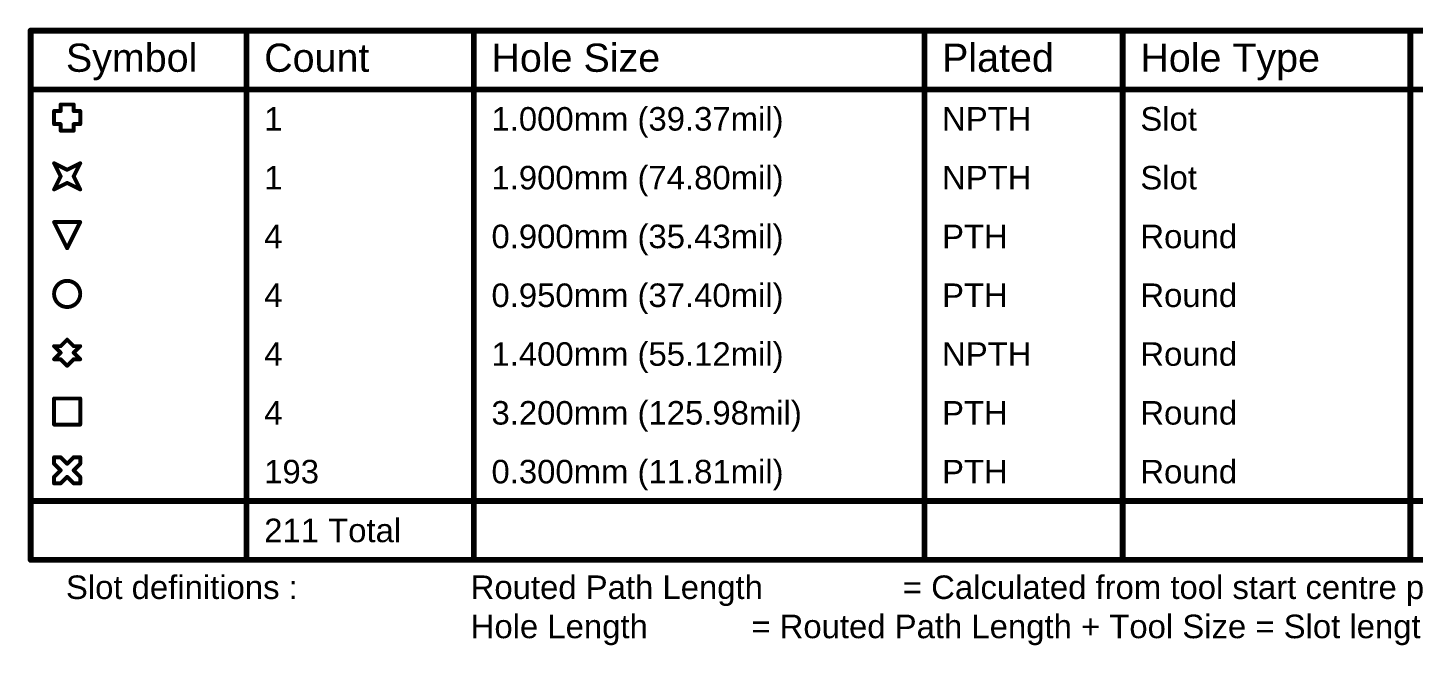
# Model space of a CAD drawing. Header units: inches. Extents: x -6 to 328, y -6 to 90.
# Drawn here: x -5.9 to 83.9, y 49.6 to 89.6 of the extents above; entities that cross this region are included whole.
import ezdxf

# ---------------------------------------------------------------- set-up
doc = ezdxf.new("R2010")
doc.units = ezdxf.units.IN
doc.layers.add('Drill Drawing', color=1, linetype='Continuous')
doc.styles.add('Arial', font='', dxfattribs={"height": 0.2})
doc.styles.get('Arial').set_extended_font_data('Arial')

msp = doc.modelspace()

# ---------------------------------------------------------------- linework, layer by layer
at = {"layer": 'Drill Drawing'}
for points in [[(-5.708, 89.408, 0.381, 0.381, 0), (327.497, 89.408, 0.381, 0.381, 0)], [(-5.708, 55.118, 0.381, 0.381, 0), (-5.708, 89.408, 0.381, 0.381, 0)], [(8.284, 55.118, 0.381, 0.381, 0), (8.284, 89.408, 0.381, 0.381, 0)], [(23.012, 55.118, 0.381, 0.381, 0), (23.012, 89.408, 0.381, 0.381, 0)], [(52.214, 55.118, 0.381, 0.381, 0), (52.214, 89.408, 0.381, 0.381, 0)], [(65.063, 55.118, 0.381, 0.381, 0), (65.063, 89.408, 0.381, 0.381, 0)], [(83.702, 55.118, 0.381, 0.381, 0), (83.702, 89.408, 0.381, 0.381, 0)], [(-5.708, 85.598, 0.381, 0.381, 0), (327.497, 85.598, 0.381, 0.381, 0)], [(-3.766, 84.201, 0.254, 0.254, 0), (-3.766, 84.624, 0.254, 0.254, 0)], [(-3.766, 84.624, 0.254, 0.254, 0), (-2.919, 84.624, 0.254, 0.254, 0)], [(-2.919, 84.201, 0.254, 0.254, 0), (-2.919, 84.624, 0.254, 0.254, 0)], [(-4.189, 83.354, 0.254, 0.254, 0), (-4.189, 84.201, 0.254, 0.254, 0)], [(-4.189, 84.201, 0.254, 0.254, 0), (-3.766, 84.201, 0.254, 0.254, 0)], [(-2.919, 84.201, 0.254, 0.254, 0), (-2.496, 84.201, 0.254, 0.254, 0)], [(-2.496, 83.354, 0.254, 0.254, 0), (-2.496, 84.201, 0.254, 0.254, 0)], [(-4.189, 83.354, 0.254, 0.254, 0), (-3.766, 83.354, 0.254, 0.254, 0)], [(-3.766, 82.931, 0.254, 0.254, 0), (-3.766, 83.354, 0.254, 0.254, 0)], [(-3.766, 82.931, 0.254, 0.254, 0), (-2.919, 82.931, 0.254, 0.254, 0)], [(-2.919, 83.354, 0.254, 0.254, 0), (-2.496, 83.354, 0.254, 0.254, 0)], [(-2.919, 82.931, 0.254, 0.254, 0), (-2.919, 83.354, 0.254, 0.254, 0)], [(-4.189, 80.814, 0.254, 0.254, 0), (-3.343, 80.391, 0.254, 0.254, 0)], [(-4.189, 80.814, 0.254, 0.254, 0), (-3.766, 79.968, 0.254, 0.254, 0)], [(-3.343, 80.391, 0.254, 0.254, 0), (-2.496, 80.814, 0.254, 0.254, 0)], [(-2.919, 79.968, 0.254, 0.254, 0), (-2.496, 80.814, 0.254, 0.254, 0)], [(-4.189, 79.121, 0.254, 0.254, 0), (-3.766, 79.968, 0.254, 0.254, 0)], [(-2.919, 79.968, 0.254, 0.254, 0), (-2.496, 79.121, 0.254, 0.254, 0)], [(-4.189, 79.121, 0.254, 0.254, 0), (-3.343, 79.544, 0.254, 0.254, 0)], [(-3.343, 79.544, 0.254, 0.254, 0), (-2.496, 79.121, 0.254, 0.254, 0)], [(-4.189, 77.004, 0.254, 0.254, 0), (-2.496, 77.004, 0.254, 0.254, 0)], [(-4.189, 77.004, 0.254, 0.254, 0), (-3.343, 75.311, 0.254, 0.254, 0)], [(-3.343, 75.311, 0.254, 0.254, 0), (-2.496, 77.004, 0.254, 0.254, 0)], [(-3.766, 68.961, 0.254, 0.254, 0), (-3.343, 69.384, 0.254, 0.254, 0)], [(-3.343, 69.384, 0.254, 0.254, 0), (-2.919, 68.961, 0.254, 0.254, 0)], [(-4.189, 68.961, 0.254, 0.254, 0), (-3.766, 68.538, 0.254, 0.254, 0)], [(-4.189, 68.961, 0.254, 0.254, 0), (-3.766, 68.961, 0.254, 0.254, 0)], [(-4.189, 68.114, 0.254, 0.254, 0), (-3.766, 68.538, 0.254, 0.254, 0)], [(-2.919, 68.961, 0.254, 0.254, 0), (-2.496, 68.961, 0.254, 0.254, 0)], [(-2.919, 68.538, 0.254, 0.254, 0), (-2.496, 68.961, 0.254, 0.254, 0)], [(-2.919, 68.538, 0.254, 0.254, 0), (-2.496, 68.114, 0.254, 0.254, 0)], [(-4.189, 68.114, 0.254, 0.254, 0), (-3.766, 68.114, 0.254, 0.254, 0)], [(-3.766, 68.114, 0.254, 0.254, 0), (-3.343, 67.691, 0.254, 0.254, 0)], [(-3.343, 67.691, 0.254, 0.254, 0), (-2.919, 68.114, 0.254, 0.254, 0)], [(-2.919, 68.114, 0.254, 0.254, 0), (-2.496, 68.114, 0.254, 0.254, 0)], [(-4.189, 65.574, 0.254, 0.254, 0), (-2.496, 65.574, 0.254, 0.254, 0)], [(-4.189, 63.881, 0.254, 0.254, 0), (-4.189, 65.574, 0.254, 0.254, 0)], [(-2.496, 63.881, 0.254, 0.254, 0), (-2.496, 65.574, 0.254, 0.254, 0)], [(-4.189, 63.881, 0.254, 0.254, 0), (-2.496, 63.881, 0.254, 0.254, 0)], [(-4.189, 61.341, 0.254, 0.254, 0), (-4.189, 61.764, 0.254, 0.254, 0)], [(-4.189, 61.764, 0.254, 0.254, 0), (-3.766, 61.764, 0.254, 0.254, 0)], [(-4.189, 61.341, 0.254, 0.254, 0), (-3.766, 60.918, 0.254, 0.254, 0)], [(-3.766, 61.764, 0.254, 0.254, 0), (-3.343, 61.341, 0.254, 0.254, 0)], [(-3.343, 61.341, 0.254, 0.254, 0), (-2.919, 61.764, 0.254, 0.254, 0)], [(-2.919, 61.764, 0.254, 0.254, 0), (-2.496, 61.764, 0.254, 0.254, 0)], [(-2.919, 60.918, 0.254, 0.254, 0), (-2.496, 61.341, 0.254, 0.254, 0)], [(-2.496, 61.341, 0.254, 0.254, 0), (-2.496, 61.764, 0.254, 0.254, 0)], [(-4.189, 60.494, 0.254, 0.254, 0), (-3.766, 60.918, 0.254, 0.254, 0)], [(-4.189, 60.071, 0.254, 0.254, 0), (-4.189, 60.494, 0.254, 0.254, 0)], [(-4.189, 60.071, 0.254, 0.254, 0), (-3.766, 60.071, 0.254, 0.254, 0)], [(-3.766, 60.071, 0.254, 0.254, 0), (-3.343, 60.494, 0.254, 0.254, 0)], [(-3.343, 60.494, 0.254, 0.254, 0), (-2.919, 60.071, 0.254, 0.254, 0)], [(-2.919, 60.918, 0.254, 0.254, 0), (-2.496, 60.494, 0.254, 0.254, 0)], [(-2.919, 60.071, 0.254, 0.254, 0), (-2.496, 60.071, 0.254, 0.254, 0)], [(-2.496, 60.071, 0.254, 0.254, 0), (-2.496, 60.494, 0.254, 0.254, 0)], [(-5.708, 58.928, 0.381, 0.381, 0), (327.497, 58.928, 0.381, 0.381, 0)], [(-5.708, 55.118, 0.381, 0.381, 0), (327.497, 55.118, 0.381, 0.381, 0)]]:
    msp.add_lwpolyline(points, format="xyseb", dxfattribs=at)
for points in [[(-5.803, 89.408, 0.191, 0.191, 1), (-5.613, 89.408, 0.191, 0.191, 1)], [(-5.803, 89.408, 0.191, 0.191, 1), (-5.613, 89.408, 0.191, 0.191, 1)], [(8.189, 89.408, 0.191, 0.191, 1), (8.38, 89.408, 0.191, 0.191, 1)], [(22.917, 89.408, 0.191, 0.191, 1), (23.108, 89.408, 0.191, 0.191, 1)], [(52.119, 89.408, 0.191, 0.191, 1), (52.309, 89.408, 0.191, 0.191, 1)], [(64.968, 89.408, 0.191, 0.191, 1), (65.158, 89.408, 0.191, 0.191, 1)], [(83.606, 89.408, 0.191, 0.191, 1), (83.797, 89.408, 0.191, 0.191, 1)], [(-5.803, 85.598, 0.191, 0.191, 1), (-5.613, 85.598, 0.191, 0.191, 1)], [(-3.829, 84.624, 0.127, 0.127, 1), (-3.702, 84.624, 0.127, 0.127, 1)], [(-3.829, 84.624, 0.127, 0.127, 1), (-3.702, 84.624, 0.127, 0.127, 1)], [(-2.983, 84.624, 0.127, 0.127, 1), (-2.856, 84.624, 0.127, 0.127, 1)], [(-2.983, 84.624, 0.127, 0.127, 1), (-2.856, 84.624, 0.127, 0.127, 1)], [(-4.253, 84.201, 0.127, 0.127, 1), (-4.126, 84.201, 0.127, 0.127, 1)], [(-4.253, 84.201, 0.127, 0.127, 1), (-4.126, 84.201, 0.127, 0.127, 1)], [(-3.829, 84.201, 0.127, 0.127, 1), (-3.702, 84.201, 0.127, 0.127, 1)], [(-3.829, 84.201, 0.127, 0.127, 1), (-3.702, 84.201, 0.127, 0.127, 1)], [(-2.983, 84.201, 0.127, 0.127, 1), (-2.856, 84.201, 0.127, 0.127, 1)], [(-2.983, 84.201, 0.127, 0.127, 1), (-2.856, 84.201, 0.127, 0.127, 1)], [(-2.559, 84.201, 0.127, 0.127, 1), (-2.432, 84.201, 0.127, 0.127, 1)], [(-2.559, 84.201, 0.127, 0.127, 1), (-2.432, 84.201, 0.127, 0.127, 1)], [(-4.253, 83.354, 0.127, 0.127, 1), (-4.126, 83.354, 0.127, 0.127, 1)], [(-4.253, 83.354, 0.127, 0.127, 1), (-4.126, 83.354, 0.127, 0.127, 1)], [(-3.829, 83.354, 0.127, 0.127, 1), (-3.702, 83.354, 0.127, 0.127, 1)], [(-3.829, 83.354, 0.127, 0.127, 1), (-3.702, 83.354, 0.127, 0.127, 1)], [(-3.829, 82.931, 0.127, 0.127, 1), (-3.702, 82.931, 0.127, 0.127, 1)], [(-3.829, 82.931, 0.127, 0.127, 1), (-3.702, 82.931, 0.127, 0.127, 1)], [(-2.983, 83.354, 0.127, 0.127, 1), (-2.856, 83.354, 0.127, 0.127, 1)], [(-2.983, 83.354, 0.127, 0.127, 1), (-2.856, 83.354, 0.127, 0.127, 1)], [(-2.983, 82.931, 0.127, 0.127, 1), (-2.856, 82.931, 0.127, 0.127, 1)], [(-2.983, 82.931, 0.127, 0.127, 1), (-2.856, 82.931, 0.127, 0.127, 1)], [(-2.559, 83.354, 0.127, 0.127, 1), (-2.432, 83.354, 0.127, 0.127, 1)], [(-2.559, 83.354, 0.127, 0.127, 1), (-2.432, 83.354, 0.127, 0.127, 1)], [(-4.253, 80.814, 0.127, 0.127, 1), (-4.126, 80.814, 0.127, 0.127, 1)], [(-4.253, 80.814, 0.127, 0.127, 1), (-4.126, 80.814, 0.127, 0.127, 1)], [(-2.559, 80.814, 0.127, 0.127, 1), (-2.432, 80.814, 0.127, 0.127, 1)], [(-2.559, 80.814, 0.127, 0.127, 1), (-2.432, 80.814, 0.127, 0.127, 1)], [(-3.829, 79.968, 0.127, 0.127, 1), (-3.702, 79.968, 0.127, 0.127, 1)], [(-3.829, 79.968, 0.127, 0.127, 1), (-3.702, 79.968, 0.127, 0.127, 1)], [(-3.406, 80.391, 0.127, 0.127, 1), (-3.279, 80.391, 0.127, 0.127, 1)], [(-3.406, 80.391, 0.127, 0.127, 1), (-3.279, 80.391, 0.127, 0.127, 1)], [(-2.983, 79.968, 0.127, 0.127, 1), (-2.856, 79.968, 0.127, 0.127, 1)], [(-2.983, 79.968, 0.127, 0.127, 1), (-2.856, 79.968, 0.127, 0.127, 1)], [(-4.253, 79.121, 0.127, 0.127, 1), (-4.126, 79.121, 0.127, 0.127, 1)], [(-4.253, 79.121, 0.127, 0.127, 1), (-4.126, 79.121, 0.127, 0.127, 1)], [(-3.406, 79.544, 0.127, 0.127, 1), (-3.279, 79.544, 0.127, 0.127, 1)], [(-3.406, 79.544, 0.127, 0.127, 1), (-3.279, 79.544, 0.127, 0.127, 1)], [(-2.559, 79.121, 0.127, 0.127, 1), (-2.432, 79.121, 0.127, 0.127, 1)], [(-2.559, 79.121, 0.127, 0.127, 1), (-2.432, 79.121, 0.127, 0.127, 1)], [(-4.253, 77.004, 0.127, 0.127, 1), (-4.126, 77.004, 0.127, 0.127, 1)], [(-4.253, 77.004, 0.127, 0.127, 1), (-4.126, 77.004, 0.127, 0.127, 1)], [(-2.559, 77.004, 0.127, 0.127, 1), (-2.432, 77.004, 0.127, 0.127, 1)], [(-2.559, 77.004, 0.127, 0.127, 1), (-2.432, 77.004, 0.127, 0.127, 1)], [(-3.406, 75.311, 0.127, 0.127, 1), (-3.279, 75.311, 0.127, 0.127, 1)], [(-3.406, 75.311, 0.127, 0.127, 1), (-3.279, 75.311, 0.127, 0.127, 1)], [(-2.496, 72.348, 0.254, 0.254, 1), (-4.189, 72.348, 0.254, 0.254, 1)], [(-4.253, 72.348, 0.127, 0.127, 1), (-4.126, 72.348, 0.127, 0.127, 1)], [(-2.559, 72.348, 0.127, 0.127, 1), (-2.432, 72.348, 0.127, 0.127, 1)], [(-3.406, 69.384, 0.127, 0.127, 1), (-3.279, 69.384, 0.127, 0.127, 1)], [(-3.406, 69.384, 0.127, 0.127, 1), (-3.279, 69.384, 0.127, 0.127, 1)], [(-4.253, 68.961, 0.127, 0.127, 1), (-4.126, 68.961, 0.127, 0.127, 1)], [(-4.253, 68.961, 0.127, 0.127, 1), (-4.126, 68.961, 0.127, 0.127, 1)], [(-3.829, 68.961, 0.127, 0.127, 1), (-3.702, 68.961, 0.127, 0.127, 1)], [(-3.829, 68.961, 0.127, 0.127, 1), (-3.702, 68.961, 0.127, 0.127, 1)], [(-3.829, 68.538, 0.127, 0.127, 1), (-3.702, 68.538, 0.127, 0.127, 1)], [(-3.829, 68.538, 0.127, 0.127, 1), (-3.702, 68.538, 0.127, 0.127, 1)], [(-2.983, 68.961, 0.127, 0.127, 1), (-2.856, 68.961, 0.127, 0.127, 1)], [(-2.983, 68.961, 0.127, 0.127, 1), (-2.856, 68.961, 0.127, 0.127, 1)], [(-2.983, 68.538, 0.127, 0.127, 1), (-2.856, 68.538, 0.127, 0.127, 1)], [(-2.983, 68.538, 0.127, 0.127, 1), (-2.856, 68.538, 0.127, 0.127, 1)], [(-2.559, 68.961, 0.127, 0.127, 1), (-2.432, 68.961, 0.127, 0.127, 1)], [(-2.559, 68.961, 0.127, 0.127, 1), (-2.432, 68.961, 0.127, 0.127, 1)], [(-4.253, 68.114, 0.127, 0.127, 1), (-4.126, 68.114, 0.127, 0.127, 1)], [(-4.253, 68.114, 0.127, 0.127, 1), (-4.126, 68.114, 0.127, 0.127, 1)], [(-3.829, 68.114, 0.127, 0.127, 1), (-3.702, 68.114, 0.127, 0.127, 1)], [(-3.829, 68.114, 0.127, 0.127, 1), (-3.702, 68.114, 0.127, 0.127, 1)], [(-3.406, 67.691, 0.127, 0.127, 1), (-3.279, 67.691, 0.127, 0.127, 1)], [(-3.406, 67.691, 0.127, 0.127, 1), (-3.279, 67.691, 0.127, 0.127, 1)], [(-2.983, 68.114, 0.127, 0.127, 1), (-2.856, 68.114, 0.127, 0.127, 1)], [(-2.983, 68.114, 0.127, 0.127, 1), (-2.856, 68.114, 0.127, 0.127, 1)], [(-2.559, 68.114, 0.127, 0.127, 1), (-2.432, 68.114, 0.127, 0.127, 1)], [(-2.559, 68.114, 0.127, 0.127, 1), (-2.432, 68.114, 0.127, 0.127, 1)], [(-4.253, 65.574, 0.127, 0.127, 1), (-4.126, 65.574, 0.127, 0.127, 1)], [(-4.253, 65.574, 0.127, 0.127, 1), (-4.126, 65.574, 0.127, 0.127, 1)], [(-2.559, 65.574, 0.127, 0.127, 1), (-2.432, 65.574, 0.127, 0.127, 1)], [(-2.559, 65.574, 0.127, 0.127, 1), (-2.432, 65.574, 0.127, 0.127, 1)], [(-4.253, 63.881, 0.127, 0.127, 1), (-4.126, 63.881, 0.127, 0.127, 1)], [(-4.253, 63.881, 0.127, 0.127, 1), (-4.126, 63.881, 0.127, 0.127, 1)], [(-2.559, 63.881, 0.127, 0.127, 1), (-2.432, 63.881, 0.127, 0.127, 1)], [(-2.559, 63.881, 0.127, 0.127, 1), (-2.432, 63.881, 0.127, 0.127, 1)], [(-4.253, 61.764, 0.127, 0.127, 1), (-4.126, 61.764, 0.127, 0.127, 1)], [(-4.253, 61.764, 0.127, 0.127, 1), (-4.126, 61.764, 0.127, 0.127, 1)], [(-4.253, 61.341, 0.127, 0.127, 1), (-4.126, 61.341, 0.127, 0.127, 1)], [(-4.253, 61.341, 0.127, 0.127, 1), (-4.126, 61.341, 0.127, 0.127, 1)], [(-3.829, 61.764, 0.127, 0.127, 1), (-3.702, 61.764, 0.127, 0.127, 1)], [(-3.829, 61.764, 0.127, 0.127, 1), (-3.702, 61.764, 0.127, 0.127, 1)], [(-3.406, 61.341, 0.127, 0.127, 1), (-3.279, 61.341, 0.127, 0.127, 1)], [(-3.406, 61.341, 0.127, 0.127, 1), (-3.279, 61.341, 0.127, 0.127, 1)], [(-2.983, 61.764, 0.127, 0.127, 1), (-2.856, 61.764, 0.127, 0.127, 1)], [(-2.983, 61.764, 0.127, 0.127, 1), (-2.856, 61.764, 0.127, 0.127, 1)], [(-2.559, 61.764, 0.127, 0.127, 1), (-2.432, 61.764, 0.127, 0.127, 1)], [(-2.559, 61.764, 0.127, 0.127, 1), (-2.432, 61.764, 0.127, 0.127, 1)], [(-2.559, 61.341, 0.127, 0.127, 1), (-2.432, 61.341, 0.127, 0.127, 1)], [(-2.559, 61.341, 0.127, 0.127, 1), (-2.432, 61.341, 0.127, 0.127, 1)], [(-4.253, 60.494, 0.127, 0.127, 1), (-4.126, 60.494, 0.127, 0.127, 1)], [(-4.253, 60.494, 0.127, 0.127, 1), (-4.126, 60.494, 0.127, 0.127, 1)], [(-4.253, 60.071, 0.127, 0.127, 1), (-4.126, 60.071, 0.127, 0.127, 1)], [(-4.253, 60.071, 0.127, 0.127, 1), (-4.126, 60.071, 0.127, 0.127, 1)], [(-3.829, 60.918, 0.127, 0.127, 1), (-3.702, 60.918, 0.127, 0.127, 1)], [(-3.829, 60.918, 0.127, 0.127, 1), (-3.702, 60.918, 0.127, 0.127, 1)], [(-3.829, 60.071, 0.127, 0.127, 1), (-3.702, 60.071, 0.127, 0.127, 1)], [(-3.829, 60.071, 0.127, 0.127, 1), (-3.702, 60.071, 0.127, 0.127, 1)], [(-3.406, 60.494, 0.127, 0.127, 1), (-3.279, 60.494, 0.127, 0.127, 1)], [(-3.406, 60.494, 0.127, 0.127, 1), (-3.279, 60.494, 0.127, 0.127, 1)], [(-2.983, 60.918, 0.127, 0.127, 1), (-2.856, 60.918, 0.127, 0.127, 1)], [(-2.983, 60.918, 0.127, 0.127, 1), (-2.856, 60.918, 0.127, 0.127, 1)], [(-2.983, 60.071, 0.127, 0.127, 1), (-2.856, 60.071, 0.127, 0.127, 1)], [(-2.983, 60.071, 0.127, 0.127, 1), (-2.856, 60.071, 0.127, 0.127, 1)], [(-2.559, 60.494, 0.127, 0.127, 1), (-2.432, 60.494, 0.127, 0.127, 1)], [(-2.559, 60.494, 0.127, 0.127, 1), (-2.432, 60.494, 0.127, 0.127, 1)], [(-2.559, 60.071, 0.127, 0.127, 1), (-2.432, 60.071, 0.127, 0.127, 1)], [(-2.559, 60.071, 0.127, 0.127, 1), (-2.432, 60.071, 0.127, 0.127, 1)], [(-5.803, 58.928, 0.191, 0.191, 1), (-5.613, 58.928, 0.191, 0.191, 1)], [(-5.803, 55.118, 0.191, 0.191, 1), (-5.613, 55.118, 0.191, 0.191, 1)], [(-5.803, 55.118, 0.191, 0.191, 1), (-5.613, 55.118, 0.191, 0.191, 1)], [(8.189, 55.118, 0.191, 0.191, 1), (8.38, 55.118, 0.191, 0.191, 1)], [(22.917, 55.118, 0.191, 0.191, 1), (23.108, 55.118, 0.191, 0.191, 1)], [(52.119, 55.118, 0.191, 0.191, 1), (52.309, 55.118, 0.191, 0.191, 1)], [(64.968, 55.118, 0.191, 0.191, 1), (65.158, 55.118, 0.191, 0.191, 1)], [(83.606, 55.118, 0.191, 0.191, 1), (83.797, 55.118, 0.191, 0.191, 1)]]:
    msp.add_lwpolyline(points, format="xyseb", close=True, dxfattribs=at)

# ---------------------------------------------------------------- texts
at = {"layer": 'Drill Drawing', "style": 'Arial'}
for s, height, p in [('Symbol', 1.8288, (-3.422, 86.741)), ('Count', 1.8288, (9.427, 86.741)), ('Hole Size', 1.8288, (24.155, 86.741)), ('Plated', 1.8288, (53.357, 86.741)), ('Hole Type', 1.8288, (66.206, 86.741)), ('1', 1.524, (9.427, 82.931)), ('1.000mm (39.37mil)', 1.524, (24.155, 82.931)), ('NPTH', 1.524, (53.357, 82.931)), ('Slot', 1.524, (66.206, 82.931)), ('1', 1.524, (9.427, 79.121)), ('1.900mm (74.80mil)', 1.524, (24.155, 79.121)), ('NPTH', 1.524, (53.357, 79.121)), ('Slot', 1.524, (66.206, 79.121)), ('4', 1.524, (9.427, 75.311)), ('0.900mm (35.43mil)', 1.524, (24.155, 75.311)), ('PTH', 1.524, (53.357, 75.311)), ('Round', 1.524, (66.206, 75.311)), ('4', 1.524, (9.427, 71.501)), ('0.950mm (37.40mil)', 1.524, (24.155, 71.501)), ('PTH', 1.524, (53.357, 71.501)), ('Round', 1.524, (66.206, 71.501)), ('4', 1.524, (9.427, 67.691)), ('1.400mm (55.12mil)', 1.524, (24.155, 67.691)), ('NPTH', 1.524, (53.357, 67.691)), ('Round', 1.524, (66.206, 67.691)), ('4', 1.524, (9.427, 63.881)), ('3.200mm (125.98mil)', 1.524, (24.155, 63.881)), ('PTH', 1.524, (53.357, 63.881)), ('Round', 1.524, (66.206, 63.881)), ('193', 1.524, (9.427, 60.071)), ('0.300mm (11.81mil)', 1.524, (24.155, 60.071)), ('PTH', 1.524, (53.357, 60.071)), ('Round', 1.524, (66.206, 60.071)), ('211 Total', 1.524, (9.427, 56.261)), ('Slot definitions :', 1.524, (-3.422, 52.579)), ('Routed Path Length', 1.524, (22.808, 52.579)), ('= Calculated from tool start centre position to tool end centre position.', 1.524, (50.816, 52.579)), ('Hole Length', 1.524, (22.808, 50.039)), (' = Routed Path Length + Tool Size = Slot length as defined in the PCB layout', 1.524, (40.405, 50.039))]:
    msp.add_text(s, height=height, dxfattribs=at).set_placement(p)

doc.saveas('drawing.dxf')
